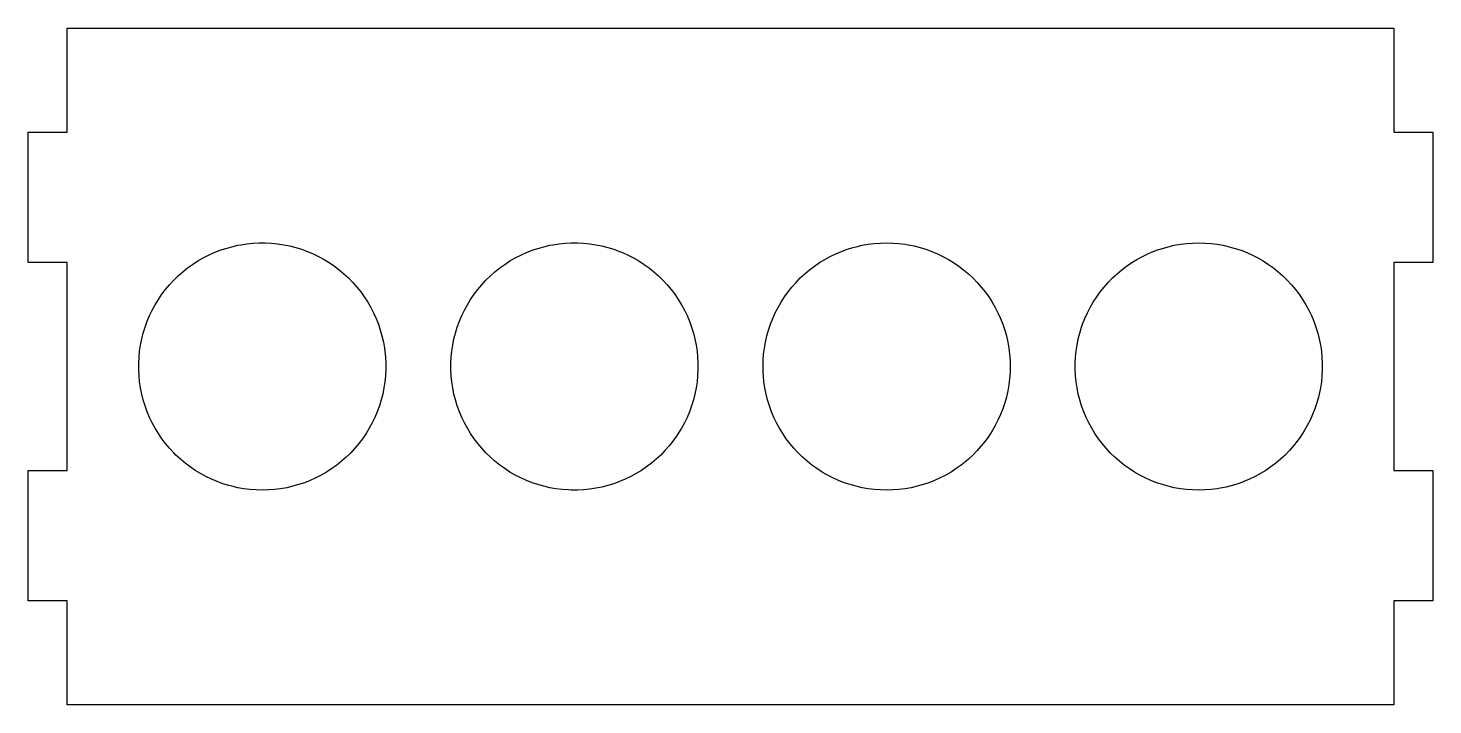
# Model space of a CAD drawing. Header units: millimetres. Extents: x 0 to 108, y 0 to 52.
import ezdxf

# ---------------------------------------------------------------- set-up
doc = ezdxf.new("R2010")
doc.units = ezdxf.units.MM
doc.layers.add('CUT', color=1, linetype='Continuous')

msp = doc.modelspace()

# ---------------------------------------------------------------- linework, layer by layer
at = {"layer": 'CUT'}
for points in [[(0, 34), (0, 44), (3, 44), (3, 52), (105, 52), (105, 44), (108, 44), (108, 34), (105, 34), (105, 18), (108, 18), (108, 8), (105, 8), (105, 0), (3, 0), (3, 8), (0, 8), (0, 18), (3, 18), (3, 34), (0, 34)], [(20.573, 35.1449), (21.0256, 35.0053), (21.4707, 34.8433), (21.9072, 34.6593), (22.334, 34.4538), (22.75, 34.2272), (23.1542, 33.9802), (23.5456, 33.7134), (23.9232, 33.4274), (24.286, 33.1229), (24.6332, 32.8007), (24.964, 32.4616), (25.2774, 32.1065), (25.5728, 31.7361), (25.8493, 31.3515), (26.1063, 30.9536), (26.3431, 30.5434), (26.5592, 30.1219), (26.754, 29.6901), (26.9271, 29.2492), (27.0779, 28.8002), (27.2062, 28.3442), (27.3116, 27.8824), (27.3939, 27.4159), (27.4263, 27.1813), (27.4734, 26.7099), (27.497, 26.2368), (27.497, 25.7632), (27.4734, 25.2901), (27.4263, 24.8187), (27.3557, 24.3503), (27.2618, 23.8861), (27.1449, 23.427), (27.0053, 22.9744), (26.8433, 22.5293), (26.6593, 22.0928), (26.4538, 21.666), (26.2272, 21.25), (25.9802, 20.8458), (25.7134, 20.4544), (25.4274, 20.0768), (25.1229, 19.714), (24.8007, 19.3668), (24.4616, 19.036), (24.1065, 18.7226), (23.7361, 18.4272), (23.3515, 18.1507), (22.9536, 17.8937), (22.5434, 17.6569), (22.1219, 17.4408), (21.6901, 17.246), (21.2492, 17.0729), (20.8002, 16.9221), (20.3442, 16.7938), (19.8824, 16.6884), (19.4159, 16.6061), (18.9459, 16.5472), (18.4735, 16.5118), (18, 16.5), (17.5265, 16.5118), (17.0541, 16.5472), (16.5841, 16.6061), (16.1176, 16.6884), (15.6558, 16.7938), (15.427, 16.8551), (14.9744, 16.9947), (14.5293, 17.1567), (14.0928, 17.3407), (13.666, 17.5462), (13.25, 17.7728), (12.8458, 18.0198), (12.4544, 18.2866), (12.0768, 18.5726), (11.714, 18.8771), (11.3668, 19.1993), (11.1993, 19.3668), (10.8771, 19.714), (10.5726, 20.0768), (10.2866, 20.4544), (10.0198, 20.8458), (9.7728, 21.25), (9.5462, 21.666), (9.3407, 22.0928), (9.1567, 22.5293), (8.9947, 22.9744), (8.8551, 23.427), (8.7382, 23.8861), (8.6443, 24.3503), (8.5737, 24.8187), (8.5266, 25.2901), (8.503, 25.7632), (8.503, 26.2368), (8.5266, 26.7099), (8.5737, 27.1813), (8.6443, 27.6497), (8.7382, 28.1139), (8.8551, 28.573), (8.9947, 29.0256), (9.1567, 29.4707), (9.3407, 29.9072), (9.5462, 30.334), (9.7728, 30.75), (10.0198, 31.1542), (10.2866, 31.5456), (10.5726, 31.9232), (10.8771, 32.286), (11.1993, 32.6332), (11.5384, 32.964), (11.8935, 33.2774), (12.2639, 33.5728), (12.6485, 33.8493), (13.0464, 34.1063), (13.4566, 34.3431), (13.8781, 34.5592), (14.3099, 34.754), (14.7508, 34.9271), (15.1998, 35.0779), (15.6558, 35.2062), (16.1176, 35.3116), (16.3503, 35.3557), (16.8187, 35.4263), (17.2901, 35.4734), (17.7632, 35.497), (18.2368, 35.497), (18.7099, 35.4734), (19.1813, 35.4263), (19.6497, 35.3557), (20.1139, 35.2618), (20.573, 35.1449)], [(42.2368, 35.497), (42.7099, 35.4734), (43.1813, 35.4263), (43.6497, 35.3557), (44.1139, 35.2618), (44.573, 35.1449), (45.0256, 35.0053), (45.4707, 34.8433), (45.6901, 34.754), (46.1219, 34.5592), (46.5434, 34.3431), (46.9536, 34.1063), (47.3515, 33.8493), (47.7361, 33.5728), (48.1065, 33.2774), (48.4616, 32.964), (48.8007, 32.6332), (49.1229, 32.286), (49.4274, 31.9232), (49.7134, 31.5456), (49.9802, 31.1542), (50.2272, 30.75), (50.4538, 30.334), (50.6593, 29.9072), (50.8433, 29.4707), (51.0053, 29.0256), (51.1449, 28.573), (51.2618, 28.1139), (51.3557, 27.6497), (51.4263, 27.1813), (51.4734, 26.7099), (51.497, 26.2368), (51.497, 25.7632), (51.4734, 25.2901), (51.4263, 24.8187), (51.3557, 24.3503), (51.2618, 23.8861), (51.1449, 23.427), (51.0053, 22.9744), (50.8433, 22.5293), (50.6593, 22.0928), (50.4538, 21.666), (50.2272, 21.25), (49.9802, 20.8458), (49.8493, 20.6485), (49.5728, 20.2639), (49.2774, 19.8935), (48.964, 19.5384), (48.6332, 19.1993), (48.286, 18.8771), (47.9232, 18.5726), (47.5456, 18.2866), (47.1542, 18.0198), (46.75, 17.7728), (46.334, 17.5462), (45.9072, 17.3407), (45.4707, 17.1567), (45.0256, 16.9947), (44.573, 16.8551), (44.1139, 16.7382), (43.6497, 16.6443), (43.1813, 16.5737), (42.7099, 16.5266), (42.2368, 16.503), (41.7632, 16.503), (41.5265, 16.5118), (41.0541, 16.5472), (40.5841, 16.6061), (40.1176, 16.6884), (39.6558, 16.7938), (39.1998, 16.9221), (38.7508, 17.0729), (38.3099, 17.246), (37.8781, 17.4408), (37.4566, 17.6569), (37.0464, 17.8937), (36.6485, 18.1507), (36.2639, 18.4272), (35.8935, 18.7226), (35.5384, 19.036), (35.1993, 19.3668), (34.8771, 19.714), (34.5726, 20.0768), (34.2866, 20.4544), (34.0198, 20.8458), (33.7728, 21.25), (33.5462, 21.666), (33.3407, 22.0928), (33.1567, 22.5293), (32.9947, 22.9744), (32.8551, 23.427), (32.7382, 23.8861), (32.6443, 24.3503), (32.5737, 24.8187), (32.5266, 25.2901), (32.503, 25.7632), (32.503, 26.2368), (32.5266, 26.7099), (32.5737, 27.1813), (32.6443, 27.6497), (32.7382, 28.1139), (32.8551, 28.573), (32.9947, 29.0256), (33.1567, 29.4707), (33.3407, 29.9072), (33.5462, 30.334), (33.7728, 30.75), (34.0198, 31.1542), (34.2866, 31.5456), (34.5726, 31.9232), (34.8771, 32.286), (35.1993, 32.6332), (35.5384, 32.964), (35.8935, 33.2774), (36.2639, 33.5728), (36.6485, 33.8493), (37.0464, 34.1063), (37.4566, 34.3431), (37.8781, 34.5592), (38.3099, 34.754), (38.7508, 34.9271), (39.1998, 35.0779), (39.6558, 35.2062), (40.1176, 35.3116), (40.3503, 35.3557), (40.8187, 35.4263), (41.2901, 35.4734), (41.7632, 35.497), (42.2368, 35.497)], [(64.5841, 16.6061), (64.1176, 16.6884), (63.6558, 16.7938), (63.1998, 16.9221), (62.7508, 17.0729), (62.3099, 17.246), (61.8781, 17.4408), (61.4566, 17.6569), (61.0464, 17.8937), (60.6485, 18.1507), (60.2639, 18.4272), (59.8935, 18.7226), (59.5384, 19.036), (59.1993, 19.3668), (58.8771, 19.714), (58.5726, 20.0768), (58.2866, 20.4544), (58.0198, 20.8458), (57.7728, 21.25), (57.5462, 21.666), (57.3407, 22.0928), (57.1567, 22.5293), (56.9947, 22.9744), (56.8551, 23.427), (56.7382, 23.8861), (56.6443, 24.3503), (56.5737, 24.8187), (56.5266, 25.2901), (56.5118, 25.5265), (56.5, 26), (56.5118, 26.4735), (56.5472, 26.9459), (56.6061, 27.4159), (56.6884, 27.8824), (56.7938, 28.3442), (56.9221, 28.8002), (57.0729, 29.2492), (57.246, 29.6901), (57.4408, 30.1219), (57.6569, 30.5434), (57.8937, 30.9536), (58.1507, 31.3515), (58.4272, 31.7361), (58.7226, 32.1065), (59.036, 32.4616), (59.3668, 32.8007), (59.714, 33.1229), (60.0768, 33.4274), (60.4544, 33.7134), (60.8458, 33.9802), (61.25, 34.2272), (61.666, 34.4538), (62.0928, 34.6593), (62.5293, 34.8433), (62.9744, 35.0053), (63.427, 35.1449), (63.6558, 35.2062), (64.1176, 35.3116), (64.5841, 35.3939), (65.0541, 35.4528), (65.5265, 35.4882), (66, 35.5), (66.4735, 35.4882), (66.9459, 35.4528), (67.4159, 35.3939), (67.6497, 35.3557), (68.1139, 35.2618), (68.573, 35.1449), (69.0256, 35.0053), (69.4707, 34.8433), (69.9072, 34.6593), (70.334, 34.4538), (70.75, 34.2272), (71.1542, 33.9802), (71.5456, 33.7134), (71.9232, 33.4274), (72.286, 33.1229), (72.6332, 32.8007), (72.964, 32.4616), (73.2774, 32.1065), (73.5728, 31.7361), (73.8493, 31.3515), (74.1063, 30.9536), (74.3431, 30.5434), (74.5592, 30.1219), (74.754, 29.6901), (74.9271, 29.2492), (75.0779, 28.8002), (75.2062, 28.3442), (75.3116, 27.8824), (75.3939, 27.4159), (75.4528, 26.9459), (75.4882, 26.4735), (75.5, 26), (75.4882, 25.5265), (75.4528, 25.0541), (75.3939, 24.5841), (75.3116, 24.1176), (75.2062, 23.6558), (75.0779, 23.1998), (74.9271, 22.7508), (74.754, 22.3099), (74.5592, 21.8781), (74.3431, 21.4566), (74.1063, 21.0464), (73.8493, 20.6485), (73.5728, 20.2639), (73.2774, 19.8935), (72.964, 19.5384), (72.6332, 19.1993), (72.286, 18.8771), (72.1065, 18.7226), (71.7361, 18.4272), (71.3515, 18.1507), (70.9536, 17.8937), (70.5434, 17.6569), (70.1219, 17.4408), (69.6901, 17.246), (69.2492, 17.0729), (68.8002, 16.9221), (68.3442, 16.7938), (67.8824, 16.6884), (67.4159, 16.6061), (66.9459, 16.5472), (66.4735, 16.5118), (66, 16.5), (65.5265, 16.5118), (65.0541, 16.5472), (64.5841, 16.6061)], [(85.0464, 17.8937), (84.6485, 18.1507), (84.2639, 18.4272), (83.8935, 18.7226), (83.5384, 19.036), (83.1993, 19.3668), (82.8771, 19.714), (82.5726, 20.0768), (82.2866, 20.4544), (82.0198, 20.8458), (81.7728, 21.25), (81.5462, 21.666), (81.3407, 22.0928), (81.1567, 22.5293), (80.9947, 22.9744), (80.8551, 23.427), (80.7382, 23.8861), (80.6443, 24.3503), (80.5737, 24.8187), (80.5266, 25.2901), (80.503, 25.7632), (80.503, 26.2368), (80.5266, 26.7099), (80.5737, 27.1813), (80.6443, 27.6497), (80.7382, 28.1139), (80.8551, 28.573), (80.9947, 29.0256), (81.0729, 29.2492), (81.246, 29.6901), (81.4408, 30.1219), (81.6569, 30.5434), (81.8937, 30.9536), (82.1507, 31.3515), (82.4272, 31.7361), (82.7226, 32.1065), (83.036, 32.4616), (83.3668, 32.8007), (83.714, 33.1229), (84.0768, 33.4274), (84.4544, 33.7134), (84.8458, 33.9802), (85.25, 34.2272), (85.666, 34.4538), (86.0928, 34.6593), (86.3099, 34.754), (86.7508, 34.9271), (87.1998, 35.0779), (87.6558, 35.2062), (88.1176, 35.3116), (88.5841, 35.3939), (89.0541, 35.4528), (89.5265, 35.4882), (90, 35.5), (90.4735, 35.4882), (90.9459, 35.4528), (91.4159, 35.3939), (91.8824, 35.3116), (92.3442, 35.2062), (92.8002, 35.0779), (93.2492, 34.9271), (93.6901, 34.754), (94.1219, 34.5592), (94.5434, 34.3431), (94.9536, 34.1063), (95.3515, 33.8493), (95.7361, 33.5728), (96.1065, 33.2774), (96.4616, 32.964), (96.8007, 32.6332), (97.1229, 32.286), (97.4274, 31.9232), (97.7134, 31.5456), (97.9802, 31.1542), (98.2272, 30.75), (98.4538, 30.334), (98.6593, 29.9072), (98.8433, 29.4707), (99.0053, 29.0256), (99.1449, 28.573), (99.2618, 28.1139), (99.3557, 27.6497), (99.4263, 27.1813), (99.4734, 26.7099), (99.497, 26.2368), (99.497, 25.7632), (99.4734, 25.2901), (99.4263, 24.8187), (99.3557, 24.3503), (99.2618, 23.8861), (99.2062, 23.6558), (99.0779, 23.1998), (98.9271, 22.7508), (98.754, 22.3099), (98.5592, 21.8781), (98.3431, 21.4566), (98.1063, 21.0464), (97.8493, 20.6485), (97.5728, 20.2639), (97.2774, 19.8935), (96.964, 19.5384), (96.6332, 19.1993), (96.286, 18.8771), (95.9232, 18.5726), (95.5456, 18.2866), (95.1542, 18.0198), (94.75, 17.7728), (94.334, 17.5462), (93.9072, 17.3407), (93.4707, 17.1567), (93.0256, 16.9947), (92.573, 16.8551), (92.1139, 16.7382), (91.6497, 16.6443), (91.4159, 16.6061), (90.9459, 16.5472), (90.4735, 16.5118), (90, 16.5), (89.5265, 16.5118), (89.0541, 16.5472), (88.5841, 16.6061), (88.1176, 16.6884), (87.6558, 16.7938), (87.1998, 16.9221), (86.7508, 17.0729), (86.3099, 17.246), (85.8781, 17.4408), (85.4566, 17.6569), (85.0464, 17.8937)]]:
    msp.add_lwpolyline(points, close=True, dxfattribs=at)

doc.saveas('drawing.dxf')
